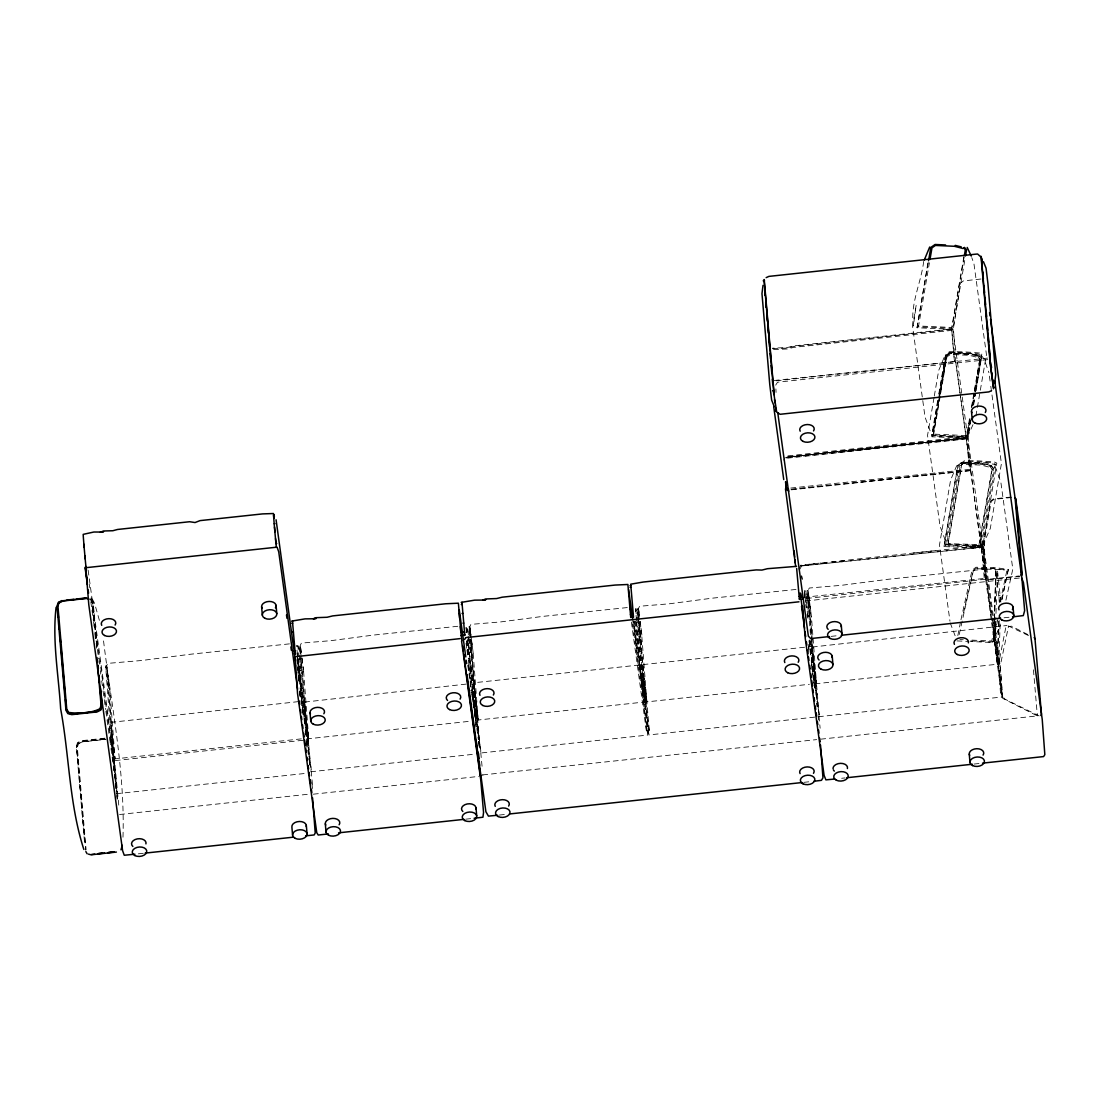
<?xml version="1.0" encoding="UTF-8"?>
<svg xmlns="http://www.w3.org/2000/svg" width="1100" height="1100" viewBox="0 0 1100 1100"><rect width="100%" height="100%" fill="white"/><g stroke="black" fill="none" stroke-linecap="round" stroke-linejoin="round"><path stroke-width="0.75" stroke-dasharray="5 3.75" d="M998.814 663.946L1000.23 621.074M1000.849 602.223L997.494 570.446L995.775 570.171L994.015 568.178L888.071 579.288L841.5 585.31L809.325 588.019L808.019 590.398L812.886 655.215L816.503 683.526L811.429 616.688M993.685 635.264L994.152 621.816M994.207 620.139L995.926 571.409L997.452 571.244L995.747 619.974M995.692 621.651L995.211 635.099L998.635 662.255L997.109 662.42L998.594 620.538M999.24 602.112L999.048 595.293L1000.546 595.21L999.048 595.306M994.441 620.648L993.74 636.02L994.276 620.661M994.524 618.942L996.077 571.766M999.281 620.565L997.287 664.111L993.671 635.786L995.211 635.663M994.359 618.956L995.775 570.171L999.515 602.264M122.98 837.21C125.139 770.303 111.017 704.041 103.18 637.876M923.684 261.442C921.071 283.209 910.058 303.724 913.344 326.081L916.218 305.016L912.56 326.329L925.059 417.203L931.851 435.504L967.739 437.112L970.571 470.209L790.405 489.569M927.85 263.202L917.029 327.745L952.916 329.354L965.236 257.551M928.249 262.46L917.029 327.745M964.067 257.276L951.885 328.364L918.418 326.879L929.404 262.79M934.024 397.65L927.548 435.366L940.046 526.24L946.839 544.541L982.74 546.15L985.572 579.246L805.393 598.606M934.299 396.014L938.685 370.48L944.694 356.056L948.97 353.114L972.482 354.172L982.19 356.469L984.088 359.081L988.928 372.721M937.64 400.703L931.769 434.967L967.67 436.562L973.995 422.373M938.781 394.034L945.519 354.736L949.451 351.684A210.416 160.146 -7.8 0 1 979.577 353.031L981.888 354.612L975.535 391.655M937.97 400.62L932.016 436.783L967.918 438.391L970.791 421.603M939.125 393.951L945.697 355.547L949.96 352.619L970.076 353.513L979.385 355.795L981.461 357.761L975.975 391.38M938.383 399.891L932.016 436.783M938.671 398.228L945.835 356.455L950.084 353.526L970.214 354.42L979.509 356.703M939.854 395.794L933.199 434.638L939.496 396.921M939.785 395.257L946.66 355.121L949.85 352.646A186.546 141.983 -7.8 0 1 978.216 353.911L980.526 355.493L969.183 353.678L949.933 353.183L946.742 355.658L940.143 394.13M963.944 256.369L951.761 327.456L918.294 325.971L918.418 326.879M970.076 418.784L966.872 437.401L933.405 435.916L946.963 356.868L950.441 354.475L969.402 355.328L978.148 357.582L979.344 356.551L981.585 358.669M945.381 545.696L945.258 544.816L978.725 546.315L992.076 468.449L992.2 469.329L978.849 547.195L945.381 545.696L958.925 466.661L962.404 464.269L981.379 465.107L990.124 467.376L991.306 466.345L993.548 468.462L979.88 548.171L943.992 546.576L957.674 465.369L961.923 462.44L982.053 463.334L991.348 465.616L993.548 468.462M948.117 543.125L961.661 464.145L964.851 461.684A186.546 141.983 -7.8 0 1 993.218 462.949L995.527 464.53L984.184 462.715L964.92 462.22L961.73 464.695L948.2 543.675L981.626 544.624L995.445 463.98M969.513 418.784L966.625 435.586L933.13 434.087M971.52 407.027L980.457 354.942M966.749 436.494L969.65 419.567M971.685 407.715L980.1 358.627L974.71 391.696M972.386 405.24L974.421 393.401M970.489 420.076L967.67 436.562L785.799 456.101L783.695 460.047M973.088 404.91L975.109 393.112M975.398 391.435L981.805 354.062M970.626 420.283L967.739 437.112L952.848 328.804L793.416 345.936L787.449 347.504L772.53 348.178M973.225 405.13L975.246 393.332M973.665 404.814L975.686 393.058M975.893 416.075L986.439 354.558L973.94 263.697L971.781 257.62M990.798 386.293L1001.426 463.595L990.303 528.481L982.657 545.6L946.77 544.005L960.52 463.76L964.439 460.721A210.416 160.146 -7.8 0 1 994.565 462.069L996.806 463.1L982.74 546.15L967.835 437.841L785.964 457.38M970.558 640.998L992.777 641.987L997.026 620.799M943.992 546.576L957.798 466.249L962.046 463.32L982.176 464.214L991.471 466.496M957.825 635.621L960.644 621.335M960.96 619.74L972.029 570.254L975.961 567.229L996.394 567.724L1008.301 569.47L1001.316 602.965M959.227 634.549L973.239 571.161L976.442 568.7L1004.781 569.869M1008.301 569.47L1001.069 602.814M997.796 619.451L992.86 642.524L970.64 641.52M995.981 621.28L991.746 641.011L969.966 640.035M1000.23 601.549L1006.94 570.309L995.61 568.604L976.36 568.178L973.17 570.625L963.518 613.071M1005.923 600.174L1012.811 569.126L1000.862 482.268L996.036 468.737L994.152 466.235L984.445 463.939L960.933 462.88L956.656 465.822L950.606 480.026L939.482 544.913L949.974 621.211M104.596 738.774L81.771 741.235L78.086 743.077L76.808 746.707L85.676 850.149M105.834 739.2L82.28 741.744L78.595 743.586L77.316 747.216L86.102 849.846M78.086 743.077L76.574 747.134L84.727 842.174M78.595 743.586L82.266 741.909L105.916 739.379M992.777 641.987L1000.464 625.116M807.469 615.945L808.885 615.794L807.537 616.151L807.139 613.071M798.696 569.085L800.786 565.139L982.657 545.6M799.92 569.168L801.611 565.977L981.612 547.195L801.611 565.977M1028.473 635.58L1008.549 626.01L1006.032 626.216L998.497 664.441L1000.629 695.296L1002.925 698.486L1037.369 715.907L821.04 739.145M826.334 562.375L823.254 563.489L820.229 563.777L826.457 563.118L819.968 563.049M844.511 560.423L838.338 561.839L832.15 561.743M814.151 563.681L800.346 565.95L800.442 568.067M935.247 550.674L913.096 553.053M980.98 279.015L963.352 280.913L960.575 283.071L953.425 328.419L955.474 359.7L985.463 577.72L988.02 579.301L1019.343 575.933M772.599 348.728L787.518 348.04L793.499 346.472L952.916 329.354M773.561 349.553L787.6 348.961L793.581 347.394L951.789 330.399L954.47 361.666L774.304 381.013M774.235 380.476L954.47 361.666M987.704 358.091L958.045 361.281L955.474 359.7M987.841 359.631L777.549 382.209L775.734 385.027L776.05 392.439M966.543 437.621L786.61 456.94L966.611 438.158L969.471 470.69L790.996 489.871M786.046 457.93L967.918 438.391M790.749 488.056L969.293 469.425M790.928 489.321L969.471 470.69M1010.955 497.035L993.341 498.933L990.564 501.091L984.211 538.12L983.482 554.73M1011.588 497.489L993.974 499.373L991.183 501.531L984.844 538.56L984.115 555.184L986.095 578.16L991.898 620.386M982.933 547.759L983.854 547.649L986.508 578.751L1002.526 695.227L1001.605 695.337L985.586 578.861L985.325 576.455L986.246 576.359M983.936 549.368L983.001 549.464L982.781 546.356L983.702 546.26L993.41 616.798M289.438 643.871L190.451 654.239L141.721 660.495L107.979 663.355L106.59 665.748L114.331 767.319M627.289 607.571L543.043 616.357L500.431 621.954L470.91 624.374L469.728 626.739L474.609 691.556L478.211 719.867L473.138 653.029M796.015 589.449L711.7 598.235L669.102 603.831L639.581 606.251L638.399 608.616L639.306 620.785M457.779 626.285L373.533 635.071L330.921 640.668L301.4 643.087L300.218 645.452L308.935 756.855M296.244 645.329L298.031 645.59L299.021 653.29M636.446 620.345L635.58 608.864L637.175 609.152L638.151 616.866M804.251 590.755L805.832 591.03L809.298 619.382M466.441 632.5L466.07 627.577L467.473 627.426L471.13 656.219M296.381 646.566L297.99 646.388L298.76 656.618M470.896 634.947A186.546 4.716 83.9 0 0 469.989 628.018L469.026 628.031L470.044 635.044M639.375 615.423A186.546 4.716 83.9 0 0 638.646 609.895L637.697 609.923L638.715 616.921M804.732 597.314L804.389 591.993L805.791 591.841L807.716 617.416M811.497 616.88L811.126 614.048A186.546 4.716 83.9 0 0 808.28 591.676L807.235 591.704L810.508 616.784L815.402 681.931L816.324 681.835M804.045 597.273L984.294 578.462M985.586 578.861L986.508 578.751M1019.975 576.386L988.652 579.741L986.095 578.16M805.571 600.999L1019.411 578.023M831.077 636.377L837.856 635.649M1004.053 617.788L1010.845 617.059M110.866 722.384L300.163 701.429M482.061 766.26L474.114 682.743L811.36 646.511M812.35 647.02L1006.981 625.501M304.631 702.075L468.38 683.856M104.926 738.183L81.263 740.726L77.578 742.569L76.299 746.199L84.645 843.631M114.895 757.185L113.933 757.295L109.037 692.148L105.765 667.067L106.851 667.026A186.546 4.716 83.9 0 1 109.698 689.398L110.069 692.23M478.033 718.176L477.194 718.273L470.649 639.788M643.899 700.356L645.301 700.205L641.933 673.805M308.522 736.89L307.684 736.986L300.946 656.92M301.317 738.87L114.111 758.986L110.495 730.675L105.627 665.844L106.728 665.83A210.416 5.308 83.9 0 1 109.766 689.59M466.455 640.874L477.345 720.101L645.48 701.896L639.402 621.321M634.879 621.074L646.002 701.979L809.352 684.296M809.531 639.939L815.554 683.774L999.845 663.974M296.945 659.587L307.835 738.815L469.48 721.311M302.926 740.286L113.575 760.76L90.709 594.495M631.4 622.05L646.717 733.452L647.57 733.37L632.239 621.954M635.731 620.977L646.855 701.896L649.536 733.15L648.684 733.246L646.002 701.979M818.235 715.027L819.17 714.931L816.489 683.664L810.686 641.52L816.516 683.526M310.516 770.082L311.355 769.986L297.894 672.086M481.896 752.881L647.749 735.061L644.916 701.965L633.82 621.335M814.715 717.131L648.876 734.938L633.174 620.73M818.428 716.732L1002.719 696.933L999.872 663.836L993.644 618.475M310.695 771.774L474.856 754.146M116.435 793.719L306.488 773.3M119.57 814.509L308.866 794.173M482.721 774.909L816.668 739.612M313.321 794.186L478.789 776.421M138.325 853.834L143.454 853.284M499.345 815.059L504.446 814.509M803.756 782.348L810.562 781.619M841.651 778.277L845.048 777.92M974.023 764.06L979.124 763.51M465.658 819.184L472.436 818.455M640.351 672.265L640.461 673.736L641.864 673.612M470.951 692.45L472.354 692.326M968.756 547.071L982.781 546.356L992.489 616.894M959.915 639.581L963.27 639.732M956.959 640.915L968.921 641.451M1039.156 715.921L1005.084 699.201L1002.348 696.369L992.131 622.077M1027.881 634.562L1011.395 626.148L1008.411 626.739L1000.34 665.404L1002.348 696.369M90.942 598.565L92.936 601.975L96.869 647.804M91.286 598.868L93.156 602.168L97.006 647.116M90.846 599.184L92.716 602.484L96.058 641.479M90.406 599.5L92.29 602.8L94.339 626.739M110.55 739.021L112.434 742.321L116.38 788.466M109.766 740.231L111.636 743.531L114.565 777.741M92.345 599.06L94.545 603.185L99.399 620.4M635.58 608.864L638.88 634.26M635.869 610.459L637.134 609.95L637.904 620.194M466.07 627.577L466.881 633.188M466.373 629.173L467.624 628.664L473.55 707.383M950.207 622.875L955.666 637.202M812.322 646.401L820.133 728.241M304.604 701.456L312.84 788.315M110.853 721.765L118.938 806.96M989.395 376.118L990.564 384.601M992.668 618.558L998.924 664.07L1001.605 695.337M951.789 330.399L954.401 361.116M966.721 438.886L786.789 458.219M955.68 361.9L970.571 470.209M970.681 470.938L985.572 579.246M933.281 435.009L933.405 435.916M801.735 576.029L802.189 579.384M805.654 604.587L806.121 607.942M807.043 614.666L807.51 618.021M801.652 575.781L802.106 579.15M808.954 640.654L819.17 714.931M808.486 644.504L809.641 652.905M811.264 664.661L813.808 683.141M814.027 684.819L814.495 688.174M634.205 621.748L649.536 733.15M632.913 621.28L644.036 702.199L646.717 733.452M467.362 640.929L478.211 719.867M467.294 640.777L478.184 720.005M466.015 643.239L466.703 648.299M466.936 649.99L468.105 658.433M468.339 660.124L480.865 751.273L480.026 751.369L477.345 720.101M468.201 665.72L470.044 679.154M470.277 680.831L474.21 709.39M474.43 711.067L478.362 739.626M478.596 741.304L479.284 746.336M467.775 665.252L469.397 677.009M470.319 683.719L470.786 687.087M471.707 693.798L472.175 697.166M473.096 703.876L473.55 707.245M474.485 713.955L474.939 717.324M296.931 652.919L308.701 738.581L303.627 671.743M297.55 657.814L308.674 738.732M296.959 665.335L297.66 670.395M299.764 692.092L303.009 715.633M305.154 731.459L305.621 734.827M306.543 741.537L309.086 760.018M309.32 761.695L309.774 765.064L309.072 758.491M312.056 785.194L312.524 788.562M88.137 570.171L114.29 760.691L116.971 791.945L110.027 741.469M89.32 584.43L89.787 587.785M90.819 601.796L93.376 620.304M93.596 621.995L94.765 630.41M94.985 632.087L98.698 659.01M98.931 660.688L99.385 664.056M100.306 670.794L100.774 674.149M101.695 680.886L102.864 689.301M103.084 690.979L105.641 709.486M105.861 711.178L109.794 739.777M116.916 795.383L117.37 798.751M300.534 653.757L299.64 646.814L300.479 646.731A186.546 4.716 83.9 0 1 301.386 653.661M804.43 591.181L805.049 596.351M805.255 598.001L806.451 607.31M811.965 655.311L815.581 683.623M811.223 660.646L813.959 682.096M639.32 621.665L645.865 700.15L646.704 700.054L643.335 673.626M638.371 618.489L640.626 637.505M646.03 701.841L642.428 673.53L638.454 620.716M640.461 673.736L644.064 702.048L638.027 621.899M467.651 638.99L468.27 644.132M473.756 691.652L477.373 719.964M472.422 692.533L475.791 718.919M299.228 654.926L301.496 673.929M305.099 710.27L308.701 738.581M297 650.196L298.444 661.884M304.246 710.366L307.863 738.678M304.48 723.442L298.897 658.322M305.319 730.043L306.157 736.643M111.458 730.565L115.074 758.876L110 692.038M813.189 659.615L817.3 706.571M305.401 714.161L309.788 764.473M468.284 643.899L469.37 652.974M298.457 661.636L299.544 670.725M641.864 635.099L641.575 632.459A210.416 5.308 83.9 0 0 640.131 621.087M473.206 653.221L472.849 650.389A186.546 4.716 83.9 0 0 471.487 639.65M303.696 671.935L303.339 669.102A186.546 4.716 83.9 0 0 301.785 656.783M985.614 579.452L982.878 548.474M639.224 637.656L638.839 633.999L640.214 633.916L638.839 633.999L639.169 637.45M469.714 656.37L469.342 652.712L470.704 652.63L469.301 652.781L469.659 656.164M299.887 674.107L299.502 670.45L301.084 670.354L299.475 670.519L302.899 714.711M1033.45 669.817L1037.369 715.907M981.53 546.659L984.211 577.913M815.554 683.774L817.534 706.805M818.166 716.622L818.455 719.977M816.09 695.241L808.156 591.607M816.791 703.45L817.08 706.736M479.146 746.35L470.731 639.444M476.286 726.798L471.804 684.104M475.681 723.992L475.97 727.293M307.835 738.815L310.09 765.146M306.666 744.178L306.955 747.505M116.531 790.185L117.26 798.724M116.16 788.659L112.379 743.284L110.165 739.626L112.035 742.926L115.954 788.714M116.889 795.891L117.177 799.287M96.209 643.184L96.649 648.271M94.916 633.586L95.356 638.715M814.454 687.362L813.629 677.05M306.405 738.787L307.051 746.611M305.827 731.596L306.281 737.344M810.439 634.631L807.098 590.494L808.156 590.48A210.416 5.308 83.9 0 1 811.195 614.24M810.824 640.007L814.138 683.788M809.531 641.273L810.686 656.631M808.5 647.405L808.885 652.465M638.536 609.826L638.962 615.45M639.416 622.215L643.266 673.434L646.882 701.745L641.506 632.266A186.546 4.716 83.9 0 0 640.159 621.527M638.234 617.774L637.546 608.712L638.536 608.699A210.416 5.308 83.9 0 1 639.499 616.082M636.57 621.995L640.516 673.956M469.865 627.949L470.291 633.572M469.562 635.896L468.889 626.821L469.879 626.821A210.416 5.308 83.9 0 1 472.904 650.581M469.783 638.825L475.97 720.61M467.06 640.709L468.435 658.969M468.902 664.634L470.058 679.993M470.181 681.697L470.841 690.979M299.832 651.681L299.379 645.535L300.369 645.535A210.416 5.308 83.9 0 1 301.317 652.919M300.272 657.539L306.089 734.951M297.289 658.501L299.2 684.076M299.722 690.91L300.231 697.73M297.234 658.446L299.104 683.444M299.736 691.873L300.245 698.61M482.776 774.634L482.831 775.473M301.964 657.91A210.416 5.308 83.9 0 1 303.394 669.295M991.306 466.345L990 466.496L992.2 469.329L991.306 466.345M979.344 356.551L978.024 356.675L980.224 359.535L979.344 356.551"/><path stroke-width="1.5" d="M86.034 570.171L88.784 604.67L122.609 850.713L124.259 855.25L134.915 854.205M795.245 559.831L795.19 562.898L794.942 559.982M56.086 607.324C52.167 641.204 58.616 675.084 60.651 708.867C69.341 755.48 69.176 804.045 83.847 849.447M928.537 260.796L930.834 247.417L935.082 244.489L945.546 244.956M929.968 259.462L931.975 247.83L935.44 245.438L954.415 246.29L963.16 248.545L964.343 247.514L966.584 249.631L965.497 255.956M964.356 255.585L965.236 250.511L964.343 247.514M763.015 285.354L761.97 293.631L769.78 384.725L771.65 400.166L774.276 406.629M994.689 382.951L995.734 374.674L987.924 283.58L986.054 268.139L983.428 261.676M120.959 849.819L122.306 845.322M57.489 606.265L58.768 602.621M58.987 602.264L57.956 606.485L66.756 709.101L68.626 712.401C78.471 713.79 91.08 713.281 99.921 708.744M99.797 709.046L101.076 705.416L97.708 666.077M65.491 699.586L66.358 709.706L68.227 713.006L72.16 714.037L96.621 711.411L100.306 709.555L101.585 705.925L101.159 700.837M924.289 259.999L929.692 247.019M1020.992 575.217L1021.598 573.842L1015.121 498.451L990.495 319.303M1021.625 575.658L1022.216 574.283L1015.754 498.891L1014.942 497.668M1040.861 715.509L1041.452 714.134L1034.99 638.743L1015.754 498.891M464.681 639.416L465.479 637.931M766.136 277.64L768.914 276.389L976.085 254.127L977.611 254.018L981.241 257.276M991.567 390.665L988.79 391.916L780.093 414.288L776.683 412.06L773.987 394.543L764.074 280.266L764.28 281.298M775.418 411.043L775.926 408.251M61.985 600.559L58.3 602.415L57.021 606.045L65.959 710.311L67.843 713.611L71.775 714.643L97.13 711.92L100.815 710.064L102.094 706.434L101.365 697.95M60.005 602.016L62.453 600.779L86.914 598.152M59.235 602.841L62.92 600.999L86.474 598.469L89.1 599.156M58.987 628.966L58.864 622.339M86.006 567.064L85.635 563.668A61.201 1.54 83.9 0 1 83.27 536.085L83.188 534.366L93.899 532.015L101.007 532.043L103.386 530.998L112.819 530.736L117.549 529.471L189.613 521.73L195.044 522.541L200.062 520.616L262.515 513.906L273.474 513.521L273.694 516.629L274.423 516.56M291.692 621.101L305.085 618.874L313.363 618.777L316.154 617.678L327.099 617.265L332.681 615.904L445.638 603.776L458.384 603.199L461.23 636.295M461.203 602.388L474.595 600.16L482.873 600.064L485.664 598.964L496.609 598.551L502.191 597.19L615.148 585.062L627.894 584.485L630.74 617.581M465.946 637.587L798.985 601.81M772.626 390.665L773.534 390.651M101.007 532.043L103.565 531.726L100.334 532.084M313.363 618.777L316.291 618.42L313.472 618.723M482.873 600.064L485.801 599.706L482.982 600.009M274.34 514.841L273.611 514.91L274.079 518.306M274.23 523.779L274.945 523.696M276.732 543.538L276.004 543.62L275.536 538.574M87.175 567.559L276.678 547.195M67.059 600.023L73.824 599.294M77.206 598.923L85.662 598.015M630.011 585.668L630.85 585.571M461.299 604.505L462.151 604.423L462.041 602.291M291.789 623.219L292.641 623.136L292.531 621.005M630.094 587.386L630.933 587.29M462.069 613.429L462.908 613.332M292.559 632.143L293.397 632.046M462.908 623.178L463.746 623.081M293.397 641.891L294.236 641.795M463.664 632.087L464.516 632.005L462.151 604.423M294.154 650.801L295.006 650.719L292.641 623.136M463.746 632.486L464.585 632.404M630.438 614.584L631.29 614.487M632.404 614.364L633.256 614.281M799.109 596.461L799.947 596.365M294.236 651.2L295.075 651.118M464.007 634.893L464.846 634.796M630.699 616.976L631.551 616.894M799.37 598.868L800.209 598.771M294.498 653.606L295.336 653.51M461.189 635.69L462.041 635.607M464.035 635.484L464.888 635.401L464.516 632.005M802.258 599.156L803.179 599.046M294.525 654.197L295.377 654.115L295.006 650.719M460.103 638.619L295.157 656.727L297.522 693.371L316.759 832.686L318.216 835.024L328.377 833.924M829.386 636.556L810.727 638.564L808.376 636.199L777.782 412.775M841.253 635.277L1000.656 618.159M1012.536 616.88L1023.289 615.601L1024.65 610.638L1021.9 578.462L994.758 381.081M478.06 752.084L477.207 752.166L463.746 654.266M98.642 853.449L102.011 853.077M108.735 852.362L112.104 851.991M91.479 854.48L94.738 854.136M97.996 853.779L104.527 853.077M107.786 852.734L114.304 852.032M116.407 852.074L91.039 854.796L88.426 854.109M145.159 853.105L293.686 837.141M305.635 835.862L314.174 834.941L315.219 833.03L312.565 797.83M497.64 815.237L488.428 816.117L485.884 811.69L467.033 674.658M509.547 813.959L802.065 782.54M813.959 781.261L821.452 780.34L822.951 777.796L820.518 744.975M834.872 779.006L825.907 779.872L824.093 775.362L805.241 638.316L802.491 606.141M846.739 777.727L972.331 764.239M982.506 763.152L1043.611 756.58L1044.835 754.655L1042.236 719.441L1023.399 582.409L1021.584 577.899M338.553 832.838L463.966 819.362M474.127 818.263L482.941 817.218L483.546 812.446L480.783 780.271L461.56 640.942M796.565 566.362L767.442 568.7L761.929 570.075L756.209 569.91L643.252 582.038L630.712 584.183L633.545 617.279M993.63 388.039L990.784 367.304L991.705 367.139M955.213 245.383L961.235 246.867M763.207 280.803L763.923 280.995M993.781 387.31L994.496 387.502M788.631 489.211L786.06 487.63L785.551 481.676M788.879 491.026L786.308 489.445L785.675 482.006M800.8 593.684L801.061 596.668L803.619 598.249M277.09 547.264L278.726 551.788L297.632 689.232M967.202 247.431L971.245 256.107M1034.179 637.519L1034.99 638.743M85.855 851.565L87.106 853.765M993.492 388.768L990.11 362.959L981.021 256.245M764.431 280.569L764.225 279.538L774.207 394.639M776.16 410.355L776.38 411.386M775.871 409.681L776.077 410.699M989.56 312.538L990.027 315.92M981.832 258.637L982.3 262.02M991.705 372.749L992.173 376.131M992.64 379.527L993.341 384.601M774.469 399.52L774.936 402.902M800.168 592.941L803.014 613.594M803.468 616.949L804.334 622.889M801.529 606.237L804.554 628.237M805.008 631.62L805.709 636.694M806.41 641.768L806.878 645.15M807.579 650.224L808.032 653.62M808.5 657.002L808.968 660.385M809.669 665.459L810.136 668.841M810.824 673.915L811.291 677.298M811.759 680.68L812.46 685.754M812.928 689.136L813.395 692.533M814.082 697.606L814.55 700.989M815.251 706.062L815.719 709.445M816.186 712.827L816.64 716.21M817.341 721.284L817.809 724.666M818.51 729.754L818.977 733.136M819.665 738.21L820.133 741.593M773.699 406.56L783.736 479.572M795.685 566.486L785.469 488.826M628.595 589.518L632.748 619.754M459.236 609.648L465.781 656.947M466.18 660.22L466.703 663.658M461.422 637.381L461.89 640.764M462.591 645.824L463.279 650.884M276.072 519.777L295.46 660.921M310.324 779.735L310.778 783.117M299.269 701.112L299.736 704.509M300.438 709.596L300.905 712.992M301.373 716.389L301.84 719.771M302.541 724.872L302.995 728.255M303.696 733.356L304.164 736.753M304.631 740.135L305.332 745.236M305.8 748.619L306.268 752.015M306.969 757.102L307.436 760.499M308.137 765.6L308.605 768.982M309.072 772.379L309.54 775.775M310.241 780.862L310.709 784.259M311.396 789.346L311.864 792.742M286.481 614.928L286.949 618.296M290.881 646.896L291.335 650.265M85.965 566.459L86.433 569.827M85.278 567.132L87.367 582.354M85.099 567.875L87.422 584.774M88.124 589.848L88.591 593.216M773.314 390.555L773.768 394.446M799.398 599.459L796.661 568.48M276.306 546.618L275.935 543.221A61.201 1.54 83.9 0 1 273.57 515.639M477.235 752.029L480.494 776.229L479.875 768.68M990.577 362.67L991.018 367.166M990.784 367.304L981.324 256.933M84.92 555.651L85.236 559.006M1013.059 607.104L1013.774 615.381M981.777 260.054L982.218 265.183M982.809 272.03L983.386 278.864M983.977 285.711L984.569 292.545M985.009 297.688L985.586 304.521M986.178 311.369L986.617 316.498M987.209 323.331L987.786 330.179M988.378 337.026L988.817 342.155M989.409 348.989L989.986 355.836M971.506 411.579L972.207 419.856M969.265 754.215L969.98 762.492M841.308 625.556L842.009 633.834M832.232 656.26L832.934 664.538M794.173 550.894L794.695 557.067M764.665 290.29L765.105 295.419M765.683 302.252L766.122 307.381M766.865 315.934L767.305 321.076M767.883 327.91L768.322 333.039M768.914 339.886L769.505 346.72M770.082 353.567L770.523 358.696M771.114 365.544L771.705 372.377M772.282 379.225L772.723 384.354M629.723 606.141L630.011 609.524M478.582 753.61L479.009 758.629M479.297 761.984L479.586 765.339M476.369 742.294L476.781 747.23M459.195 613.058L459.635 618.118M460.35 626.546L460.79 631.606M475.998 807.716L476.712 815.98M325.325 823.9L326.026 832.178M310.049 712.869L310.764 721.133M306.336 825.44L307.051 833.704M274.505 527.024L274.918 531.891M276.072 605.385L276.788 613.663M292.586 835.258L291.885 826.98A7.274 4.716 -4.9 0 1 299.42 821.48A7.274 4.716 -4.9 0 1 306.254 826.664M261.621 606.939L262.336 615.216M100.499 687.789L100.939 692.876M98.093 665.225L98.395 668.621M98.973 675.4L99.55 682.179M99.99 687.266L100.719 695.75M96.979 657.525L97.419 662.654M83.916 544.225L84.205 547.47M57.764 609.482L58.451 617.513M59.991 635.511L60.583 642.263M61.009 647.322L61.737 655.751M62.164 660.811L62.741 667.549M63.319 674.3L63.896 681.038M64.336 686.098L65.051 694.526M828.135 629.337A7.274 4.716 -4.9 0 1 832.494 621.803A7.274 4.716 -4.9 0 1 841.225 626.794M800.168 431.214A7.274 4.716 -4.9 0 1 807.276 424.531A7.274 4.716 -4.9 0 1 813.56 430.925M999.02 609.84A7.274 4.716 -4.9 0 1 1006.143 603.144A7.274 4.716 -4.9 0 1 1012.412 609.551M971.919 412.761A7.274 4.716 -4.9 0 1 979.041 406.079A7.274 4.716 -4.9 0 1 985.311 412.473M819.06 660.041A7.274 4.716 -4.9 0 1 823.419 652.506A7.274 4.716 -4.9 0 1 832.15 657.498M954.415 644.366A7.274 4.716 -4.9 0 1 960.589 637.739A7.274 4.716 -4.9 0 1 968.371 642.868M834.336 771.086A7.274 4.716 -4.9 0 1 833.456 770.027M833.044 768.845A7.274 4.716 -4.9 0 1 840.579 763.345A7.274 4.716 -4.9 0 1 847.412 768.529M969.678 755.398A7.274 4.716 -4.9 0 1 976.8 748.701A7.274 4.716 -4.9 0 1 983.07 755.109M310.461 714.051A7.274 4.716 -4.9 0 1 317.584 707.355A7.274 4.716 -4.9 0 1 323.854 713.749M447.562 700.466A7.274 4.716 -4.9 0 1 452.856 692.78A7.274 4.716 -4.9 0 1 460.089 699.119M325.738 825.082A7.274 4.716 -4.9 0 1 332.86 818.386A7.274 4.716 -4.9 0 1 339.13 824.78M462.839 811.497A7.274 4.716 -4.9 0 1 467.197 803.963A7.274 4.716 -4.9 0 1 475.915 808.94M101.723 625.35A7.274 4.716 -4.9 0 1 108.845 618.654A7.274 4.716 -4.9 0 1 115.115 625.048M262.034 608.121A7.274 4.716 -4.9 0 1 269.156 601.439A7.274 4.716 -4.9 0 1 275.426 607.832M132.853 846.436A7.274 4.716 -4.9 0 1 137.211 838.901A7.274 4.716 -4.9 0 1 145.942 843.893M479.971 695.337A7.274 4.716 -4.9 0 1 487.094 688.641A7.274 4.716 -4.9 0 1 493.364 695.035M784.822 662.585A7.274 4.716 -4.9 0 1 791.945 655.889A7.274 4.716 -4.9 0 1 798.215 662.283M495.248 806.369A7.274 4.716 -4.9 0 1 502.37 799.673A7.274 4.716 -4.9 0 1 508.64 806.066M800.099 773.616A7.274 4.716 -4.9 0 1 807.221 766.92A7.274 4.716 -4.9 0 1 813.491 773.327M830.129 638.467A7.274 4.716 -4.9 0 0 841.926 635.071A7.274 4.716 -4.9 0 0 832.301 630.3A7.274 4.716 -4.9 0 0 830.129 638.467M803.027 441.389A7.274 4.716 -4.9 0 0 814.825 437.993A7.274 4.716 -4.9 0 0 805.2 433.221A7.274 4.716 -4.9 0 0 803.027 441.389M1001.88 620.015A7.274 4.716 -4.9 0 0 1013.691 616.619A7.274 4.716 -4.9 0 0 1004.053 611.848A7.274 4.716 -4.9 0 0 1001.88 620.015M974.779 422.936A7.274 4.716 -4.9 0 0 986.59 419.54A7.274 4.716 -4.9 0 0 976.951 414.769A7.274 4.716 -4.9 0 0 974.779 422.936M821.054 669.171A7.274 4.716 -4.9 0 0 832.851 665.775A7.274 4.716 -4.9 0 0 823.226 661.004A7.274 4.716 -4.9 0 0 821.054 669.171M957.275 654.527A7.274 4.716 -4.9 0 0 969.086 651.145A7.274 4.716 -4.9 0 0 959.447 646.374A7.274 4.716 -4.9 0 0 957.275 654.527M836.33 780.202A7.274 4.716 -4.9 0 0 848.128 776.806A7.274 4.716 -4.9 0 0 838.489 772.035A7.274 4.716 -4.9 0 0 836.33 780.202M972.551 765.572A7.274 4.716 -4.9 0 0 984.349 762.176A7.274 4.716 -4.9 0 0 974.71 757.405A7.274 4.716 -4.9 0 0 972.551 765.572M313.335 724.213A7.274 4.716 -4.9 0 0 325.132 720.816A7.274 4.716 -4.9 0 0 315.494 716.045A7.274 4.716 -4.9 0 0 313.335 724.213M449.556 709.582A7.274 4.716 -4.9 0 0 461.368 706.186A7.274 4.716 -4.9 0 0 451.729 701.415A7.274 4.716 -4.9 0 0 449.556 709.582M328.597 835.244A7.274 4.716 -4.9 0 0 340.409 831.861A7.274 4.716 -4.9 0 0 330.77 827.09A7.274 4.716 -4.9 0 0 328.597 835.244M464.832 820.614A7.274 4.716 -4.9 0 0 476.63 817.218A7.274 4.716 -4.9 0 0 466.991 812.446A7.274 4.716 -4.9 0 0 464.832 820.614M104.583 635.511A7.274 4.716 -4.9 0 0 116.394 632.129A7.274 4.716 -4.9 0 0 106.755 627.357A7.274 4.716 -4.9 0 0 104.583 635.511M264.907 618.296A7.274 4.716 -4.9 0 0 276.705 614.9A7.274 4.716 -4.9 0 0 267.066 610.129A7.274 4.716 -4.9 0 0 264.907 618.296M134.846 855.566A7.274 4.716 -4.9 0 0 146.657 852.17A7.274 4.716 -4.9 0 0 137.019 847.399A7.274 4.716 -4.9 0 0 134.846 855.566M295.157 838.338A7.274 4.716 -4.9 0 0 306.969 834.941A7.274 4.716 -4.9 0 0 297.33 830.17A7.274 4.716 -4.9 0 0 295.157 838.338M482.845 705.499A7.274 4.716 -4.9 0 0 494.643 702.102A7.274 4.716 -4.9 0 0 485.004 697.331A7.274 4.716 -4.9 0 0 482.845 705.499M787.696 672.746A7.274 4.716 -4.9 0 0 799.494 669.364A7.274 4.716 -4.9 0 0 789.855 664.592A7.274 4.716 -4.9 0 0 787.696 672.746M498.107 816.53A7.274 4.716 -4.9 0 0 509.919 813.148A7.274 4.716 -4.9 0 0 500.28 808.376A7.274 4.716 -4.9 0 0 498.107 816.53M802.959 783.791A7.274 4.716 -4.9 0 0 814.77 780.395A7.274 4.716 -4.9 0 0 805.131 775.624A7.274 4.716 -4.9 0 0 802.959 783.791"/></g></svg>
